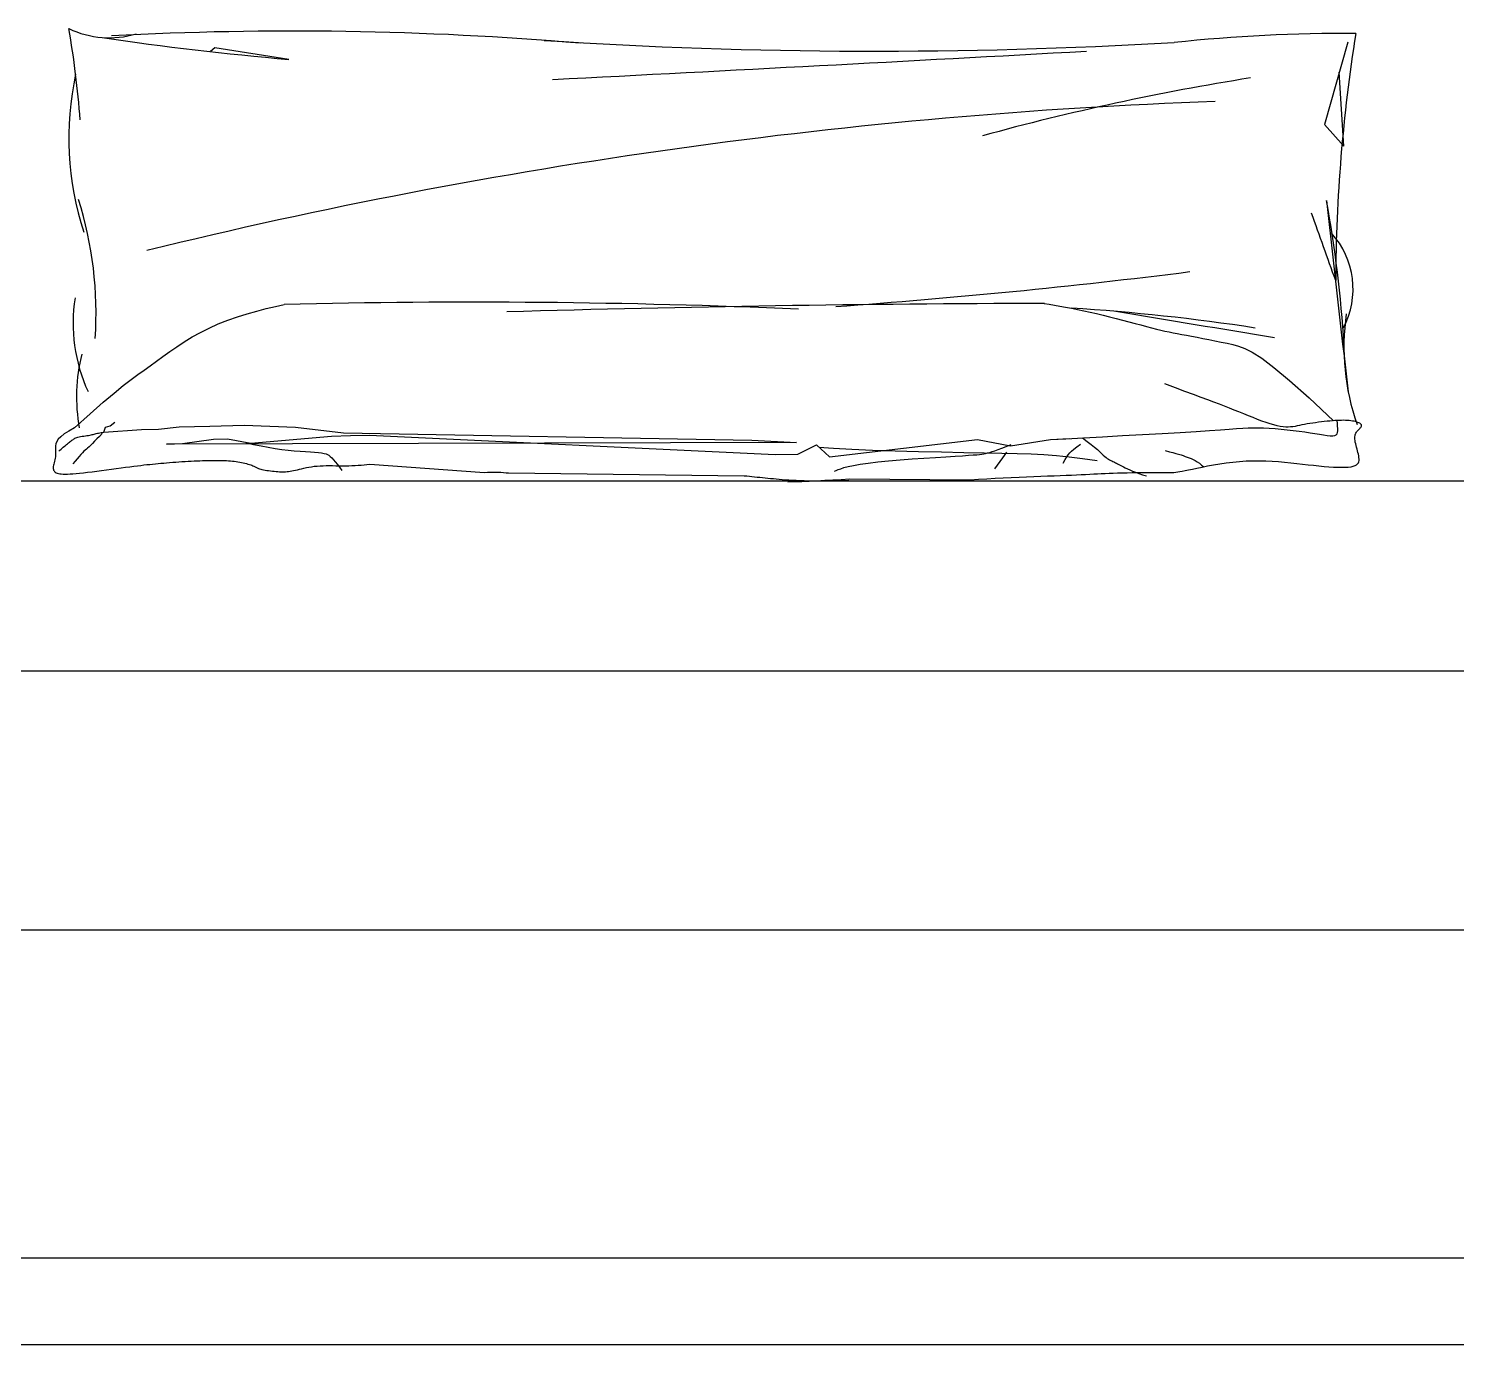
# Model space of a CAD drawing. Header units: inches. Extents: x 15.4 to 57.9, y 9.9 to 34.7.
# Drawn here: x 38.488 to 39.315, y 15.471 to 16.233 of the extents above; entities that cross this region are included whole.
import ezdxf

# ---------------------------------------------------------------- set-up
doc = ezdxf.new("R2010")
doc.units = ezdxf.units.IN
doc.header["$MEASUREMENT"] = 0
doc.layers.add('1', color=1, linetype='Continuous')
doc.layers.add('4', color=4, linetype='Continuous')

msp = doc.modelspace()

# ---------------------------------------------------------------- linework, layer by layer
at = {"layer": '1'}
for p, q in [((38.59596, 16.22211), (38.59332, 16.22)), ((38.63874, 16.21551), (38.59596, 16.22211)), ((39.25223, 16.22555), (39.23877, 16.17785)), ((39.25001, 16.16518), (39.24732, 16.20814)), ((39.23877, 16.17785), (39.25001, 16.16518)), ((38.63104, 16.07246), (38.63611, 16.07353)), ((39.07644, 16.07421), (39.07933, 16.07373)), ((39.07933, 16.07373), (39.08233, 16.07323)), ((39.08233, 16.07323), (39.08547, 16.07267)), ((39.08547, 16.07267), (39.08875, 16.07207)), ((38.59785, 16.0623), (38.60334, 16.06445)), ((38.60334, 16.06445), (38.60894, 16.06641)), ((38.60894, 16.06641), (38.61459, 16.06819)), ((38.61459, 16.06819), (38.62021, 16.06979)), ((38.62021, 16.06979), (38.62572, 16.07121)), ((38.62572, 16.07121), (38.63104, 16.07246)), ((39.08875, 16.07207), (39.09215, 16.07143)), ((39.09215, 16.07143), (39.09566, 16.07073)), ((39.09566, 16.07073), (39.09926, 16.06999)), ((39.09926, 16.06999), (39.10293, 16.0692)), ((39.10293, 16.0692), (39.10666, 16.06835)), ((39.10666, 16.06835), (39.11044, 16.06746)), ((39.11044, 16.06746), (39.11424, 16.06652)), ((39.11424, 16.06652), (39.11802, 16.06555)), ((39.11802, 16.06555), (39.12177, 16.06457)), ((39.12177, 16.06457), (39.12543, 16.06359)), ((38.58273, 16.05477), (38.58752, 16.05744)), ((38.58752, 16.05744), (38.59256, 16.05996)), ((38.59256, 16.05996), (38.59785, 16.0623)), ((39.12543, 16.06359), (39.12898, 16.06263)), ((39.12898, 16.06263), (39.13238, 16.06171)), ((39.13238, 16.06171), (39.1356, 16.06085)), ((39.1356, 16.06085), (39.13859, 16.06007)), ((39.13859, 16.06007), (39.14134, 16.05938)), ((39.14134, 16.05938), (39.1439, 16.05876)), ((39.1439, 16.05876), (39.14633, 16.05821)), ((39.14633, 16.05821), (39.14869, 16.0577)), ((39.14869, 16.0577), (39.15106, 16.05721)), ((39.15106, 16.05721), (39.15349, 16.05673)), ((39.15349, 16.05673), (39.15604, 16.05624)), ((39.15604, 16.05624), (39.15879, 16.05573)), ((38.56974, 16.04631), (38.57386, 16.04916)), ((38.57386, 16.04916), (38.57819, 16.052)), ((38.57819, 16.052), (38.58273, 16.05477)), ((39.15879, 16.05573), (39.16177, 16.05517)), ((39.16177, 16.05517), (39.16496, 16.05457)), ((39.16496, 16.05457), (39.16831, 16.05394)), ((39.16831, 16.05394), (39.17176, 16.05327)), ((39.17176, 16.05327), (39.17528, 16.05258)), ((39.17528, 16.05258), (39.1788, 16.05185)), ((39.1788, 16.05185), (39.18228, 16.0511)), ((39.18228, 16.0511), (39.18567, 16.05034)), ((39.18567, 16.05034), (39.189, 16.04948)), ((39.189, 16.04948), (39.19261, 16.04817)), ((39.19261, 16.04817), (39.19693, 16.04597)), ((38.55841, 16.03812), (38.56203, 16.04075)), ((38.56203, 16.04075), (38.5658, 16.04349)), ((38.5658, 16.04349), (38.56974, 16.04631)), ((39.19693, 16.04597), (39.20239, 16.04243)), ((39.20239, 16.04243), (39.20941, 16.03714)), ((38.54734, 16.03008), (38.55128, 16.033)), ((38.55128, 16.033), (38.5549, 16.0356)), ((38.5549, 16.0356), (38.55841, 16.03812)), ((39.20941, 16.03714), (39.21841, 16.02964)), ((38.53756, 16.0223), (38.54285, 16.02659)), ((38.54285, 16.02659), (38.54734, 16.03008)), ((39.1524, 16.02533), (39.14616, 16.02769)), ((39.15793, 16.02325), (39.1524, 16.02533)), ((39.16284, 16.02141), (39.15793, 16.02325)), ((39.21841, 16.02964), (39.22982, 16.01949)), ((38.52368, 16.0103), (38.53125, 16.01695)), ((38.53125, 16.01695), (38.53756, 16.0223)), ((39.16721, 16.01978), (39.16284, 16.02141)), ((39.17111, 16.01832), (39.16721, 16.01978)), ((39.17463, 16.017), (39.17111, 16.01832)), ((39.17784, 16.01579), (39.17463, 16.017)), ((39.18082, 16.01465), (39.17784, 16.01579)), ((39.18366, 16.01356), (39.18082, 16.01465)), ((39.22982, 16.01949), (39.24406, 16.00627)), ((38.51464, 16.00212), (38.52368, 16.0103)), ((39.18642, 16.01247), (39.18366, 16.01356)), ((39.18918, 16.01137), (39.18642, 16.01247)), ((39.19193, 16.01026), (39.18918, 16.01137)), ((39.19466, 16.00917), (39.19193, 16.01026)), ((39.19733, 16.0081), (39.19466, 16.00917)), ((39.19994, 16.00708), (39.19733, 16.0081)), ((39.20247, 16.00612), (39.19994, 16.00708)), ((39.24614, 16.00641), (39.24477, 16.00633)), ((39.24745, 16.00647), (39.24614, 16.00641)), ((39.24623, 16.00465), (39.24614, 16.00641)), ((39.24869, 16.0065), (39.24745, 16.00647)), ((39.24988, 16.00651), (39.24869, 16.0065)), ((39.25101, 16.00649), (39.24988, 16.00651)), ((39.25208, 16.00644), (39.25101, 16.00649)), ((39.2531, 16.00636), (39.25208, 16.00644)), ((38.50859, 15.99861), (38.50662, 15.99704)), ((38.51123, 16.0003), (38.50859, 15.99861)), ((38.51464, 16.00212), (38.51123, 16.0003)), ((38.52418, 15.99807), (38.52486, 15.99822)), ((38.52486, 15.99822), (38.52549, 15.99838)), ((38.52549, 15.99838), (38.52606, 15.99854)), ((38.52606, 15.99854), (38.52662, 15.9987)), ((38.52662, 15.9987), (38.52722, 15.99885)), ((38.52722, 15.99885), (38.52785, 15.99899)), ((38.52785, 15.99899), (38.52852, 15.99913)), ((38.52852, 15.99913), (38.52923, 15.99926)), ((38.53062, 15.99886), (38.52904, 15.99721)), ((38.52923, 15.99926), (38.52997, 15.99938)), ((38.52997, 15.99938), (38.53076, 15.99949)), ((38.53076, 15.99949), (38.53157, 15.99959)), ((38.53157, 15.99959), (38.53251, 16.00248)), ((38.53157, 15.99959), (38.55337, 16.00116)), ((38.53251, 16.00248), (38.53527, 16.00335)), ((38.53527, 16.00335), (38.53799, 16.00541)), ((38.55337, 16.00116), (38.56328, 16.00142)), ((38.56328, 16.00142), (38.57516, 16.00273)), ((38.57516, 16.00273), (38.59301, 16.0032)), ((38.59301, 16.0032), (38.61284, 16.00373)), ((38.61284, 16.00373), (38.64265, 16.00254)), ((38.64265, 16.00254), (38.67052, 15.99931)), ((38.67052, 15.99931), (38.907, 15.99502)), ((39.12173, 15.99767), (39.13336, 15.99831)), ((39.13336, 15.99831), (39.14462, 15.99894)), ((39.14462, 15.99894), (39.15509, 15.99955)), ((39.15509, 15.99955), (39.16435, 16.00011)), ((39.16435, 16.00011), (39.17209, 16.00061)), ((39.17209, 16.00061), (39.17842, 16.00106)), ((39.17842, 16.00106), (39.1836, 16.00144)), ((39.1836, 16.00144), (39.18785, 16.00174)), ((39.18785, 16.00174), (39.1914, 16.00198)), ((39.1914, 16.00198), (39.1945, 16.00214)), ((39.1945, 16.00214), (39.19738, 16.00222)), ((39.19738, 16.00222), (39.20027, 16.00222)), ((39.20027, 16.00222), (39.20336, 16.00213)), ((39.20488, 16.00525), (39.20247, 16.00612)), ((39.20336, 16.00213), (39.20665, 16.00197)), ((39.20718, 16.00447), (39.20488, 16.00525)), ((39.20665, 16.00197), (39.21008, 16.00173)), ((39.20933, 16.00382), (39.20718, 16.00447)), ((39.21131, 16.0033), (39.20933, 16.00382)), ((39.21008, 16.00173), (39.21358, 16.00144)), ((39.21312, 16.00293), (39.21131, 16.0033)), ((39.21478, 16.00269), (39.21312, 16.00293)), ((39.21358, 16.00144), (39.21712, 16.00109)), ((39.2163, 16.00258), (39.21478, 16.00269)), ((39.21773, 16.00258), (39.2163, 16.00258)), ((39.21712, 16.00109), (39.22062, 16.00069)), ((39.21908, 16.00266), (39.21773, 16.00258)), ((39.22039, 16.00281), (39.21908, 16.00266)), ((39.22167, 16.00303), (39.22039, 16.00281)), ((39.22062, 16.00069), (39.22403, 16.00026)), ((39.22297, 16.00328), (39.22167, 16.00303)), ((39.2243, 16.00356), (39.22297, 16.00328)), ((39.22403, 16.00026), (39.22729, 15.9998)), ((39.22569, 16.00385), (39.2243, 16.00356)), ((39.22716, 16.00413), (39.22569, 16.00385)), ((39.22871, 16.0044), (39.22716, 16.00413)), ((39.22729, 15.9998), (39.23037, 15.99932)), ((39.23031, 16.00466), (39.22871, 16.0044)), ((39.23196, 16.00491), (39.23031, 16.00466)), ((39.23037, 15.99932), (39.23322, 15.99884)), ((39.23363, 16.00515), (39.23196, 16.00491)), ((39.23322, 15.99884), (39.23584, 15.99841)), ((39.23532, 16.00538), (39.23363, 16.00515)), ((39.237, 16.00558), (39.23532, 16.00538)), ((39.23584, 15.99841), (39.2382, 15.99804)), ((39.23865, 16.00577), (39.237, 16.00558)), ((39.24027, 16.00594), (39.23865, 16.00577)), ((39.24184, 16.00609), (39.24027, 16.00594)), ((39.24334, 16.00622), (39.24184, 16.00609)), ((39.24477, 16.00633), (39.24334, 16.00622)), ((39.24472, 15.99778), (39.24554, 15.99816)), ((39.24554, 15.99816), (39.24607, 15.99874)), ((39.24607, 15.99874), (39.24636, 15.99952)), ((39.24634, 16.00307), (39.24623, 16.00465)), ((39.24644, 16.00169), (39.24634, 16.00307)), ((39.24636, 15.99952), (39.24646, 16.00051)), ((39.24646, 16.00051), (39.24644, 16.00169)), ((39.25407, 16.00625), (39.2531, 16.00636)), ((39.25499, 16.00611), (39.25407, 16.00625)), ((39.25586, 16.00595), (39.25499, 16.00611)), ((39.25667, 16.00575), (39.25586, 16.00595)), ((39.25642, 15.99763), (39.25657, 15.99819)), ((39.25657, 15.99819), (39.25676, 15.9987)), ((39.2574, 16.00554), (39.25667, 16.00575)), ((39.25676, 15.9987), (39.25699, 15.99917)), ((39.25699, 15.99917), (39.25725, 15.9996)), ((39.25725, 15.9996), (39.25754, 16)), ((39.25807, 16.0053), (39.2574, 16.00554)), ((39.25754, 16), (39.25786, 16.00038)), ((39.25786, 16.00038), (39.25819, 16.00074)), ((39.25866, 16.00505), (39.25807, 16.0053)), ((39.25819, 16.00074), (39.25853, 16.00109)), ((39.25853, 16.00109), (39.25887, 16.00144)), ((39.25916, 16.00479), (39.25866, 16.00505)), ((39.25887, 16.00144), (39.2592, 16.00177)), ((39.25957, 16.00451), (39.25916, 16.00479)), ((39.2592, 16.00177), (39.2595, 16.0021)), ((39.2595, 16.0021), (39.25976, 16.00242)), ((39.25988, 16.00422), (39.25957, 16.00451)), ((39.25976, 16.00242), (39.25997, 16.00273)), ((39.26009, 16.00393), (39.25988, 16.00422)), ((39.25997, 16.00273), (39.26012, 16.00304)), ((39.26019, 16.00364), (39.26009, 16.00393)), ((39.26012, 16.00304), (39.2602, 16.00334)), ((39.2602, 16.00334), (39.26019, 16.00364)), ((38.50355, 15.99173), (38.50352, 15.99059)), ((38.50352, 15.99059), (38.50359, 15.98949)), ((38.50379, 15.99294), (38.50355, 15.99173)), ((38.50431, 15.99422), (38.50379, 15.99294)), ((38.50522, 15.99558), (38.50431, 15.99422)), ((38.50662, 15.99704), (38.50522, 15.99558)), ((38.50614, 15.98927), (38.5068, 15.98986)), ((38.5068, 15.98986), (38.50745, 15.99042)), ((38.50745, 15.99042), (38.50809, 15.99097)), ((38.50809, 15.99097), (38.50871, 15.9915)), ((38.50871, 15.9915), (38.50933, 15.99201)), ((38.50933, 15.99201), (38.50993, 15.9925)), ((38.50993, 15.9925), (38.51052, 15.99297)), ((38.51052, 15.99297), (38.51109, 15.99342)), ((38.51109, 15.99342), (38.51164, 15.99384)), ((38.51164, 15.99384), (38.51216, 15.99424)), ((38.51216, 15.99424), (38.51266, 15.99461)), ((38.51266, 15.99461), (38.51313, 15.99496)), ((38.51313, 15.99496), (38.51358, 15.99528)), ((38.51358, 15.99528), (38.51401, 15.99558)), ((38.51401, 15.99558), (38.51441, 15.99585)), ((38.51441, 15.99585), (38.51484, 15.9961)), ((38.51484, 15.9961), (38.51534, 15.99633)), ((38.51534, 15.99633), (38.51592, 15.99655)), ((38.51592, 15.99655), (38.51657, 15.99675)), ((38.51657, 15.99675), (38.5173, 15.99693)), ((38.5173, 15.99693), (38.5181, 15.9971)), ((38.5181, 15.9971), (38.51898, 15.99725)), ((38.51898, 15.99725), (38.51993, 15.99739)), ((38.51993, 15.99739), (38.5209, 15.99751)), ((38.52152, 15.98989), (38.52085, 15.9893)), ((38.5209, 15.99751), (38.5218, 15.99765)), ((38.52222, 15.99048), (38.52152, 15.98989)), ((38.5218, 15.99765), (38.52265, 15.99778)), ((38.52304, 15.99122), (38.52222, 15.99048)), ((38.52265, 15.99778), (38.52344, 15.99793)), ((38.52399, 15.99211), (38.52304, 15.99122)), ((38.52344, 15.99793), (38.52418, 15.99807)), ((38.52506, 15.99316), (38.52399, 15.99211)), ((38.52626, 15.99435), (38.52506, 15.99316)), ((38.52759, 15.9957), (38.52626, 15.99435)), ((38.52904, 15.99721), (38.52759, 15.9957)), ((38.93283, 15.99372), (38.56788, 15.99262)), ((38.56788, 15.99262), (38.57718, 15.99317)), ((38.57718, 15.99317), (38.59516, 15.99558)), ((38.59516, 15.99558), (38.60319, 15.99579)), ((38.60319, 15.99579), (38.61668, 15.99335)), ((38.61381, 15.99361), (38.61831, 15.9926)), ((38.61668, 15.99335), (38.6634, 15.99739)), ((38.61831, 15.9926), (38.62265, 15.9917)), ((38.62265, 15.9917), (38.62682, 15.99091)), ((38.62682, 15.99091), (38.63084, 15.99024)), ((38.63084, 15.99024), (38.6347, 15.98968)), ((38.6634, 15.99739), (38.67444, 15.99768)), ((38.67444, 15.99768), (38.68548, 15.99798)), ((38.68548, 15.99798), (38.68548, 15.99798)), ((38.68548, 15.99798), (38.92057, 15.98663)), ((38.907, 15.99502), (38.93283, 15.99372)), ((38.93361, 15.98698), (38.94452, 15.99229)), ((38.94452, 15.99229), (38.95197, 15.98544)), ((38.95434, 15.9902), (38.94578, 15.99086)), ((38.95197, 15.98544), (39.03769, 15.99533)), ((38.96492, 15.98963), (38.95434, 15.9902)), ((39.03769, 15.99533), (39.05686, 15.99183)), ((39.04973, 15.98954), (39.0519, 15.99035)), ((39.0519, 15.99035), (39.05441, 15.99132)), ((39.05441, 15.99132), (39.0573, 15.99249)), ((39.05686, 15.99183), (39.08008, 15.99536)), ((39.08008, 15.99536), (39.09079, 15.99599)), ((39.08008, 15.99536), (39.08892, 15.99587)), ((39.08892, 15.99587), (39.09909, 15.99644)), ((39.09353, 15.98981), (39.09522, 15.99112)), ((39.09522, 15.99112), (39.09741, 15.99276)), ((39.0985, 15.99636), (39.1013, 15.99433)), ((39.09909, 15.99644), (39.11017, 15.99704)), ((39.1013, 15.99433), (39.10363, 15.99253)), ((39.10363, 15.99253), (39.10558, 15.99094)), ((39.10558, 15.99094), (39.10719, 15.98955)), ((39.11017, 15.99704), (39.12173, 15.99767)), ((39.2382, 15.99804), (39.24028, 15.99776)), ((39.24028, 15.99776), (39.24208, 15.99761)), ((39.24208, 15.99761), (39.24356, 15.9976)), ((39.24356, 15.9976), (39.24472, 15.99778)), ((39.25631, 15.99632), (39.25634, 15.99701)), ((39.25634, 15.99557), (39.25631, 15.99632)), ((39.25634, 15.99701), (39.25642, 15.99763)), ((39.25645, 15.99474), (39.25634, 15.99557)), ((39.25661, 15.99385), (39.25645, 15.99474)), ((39.25682, 15.9929), (39.25661, 15.99385)), ((39.25707, 15.99192), (39.25682, 15.9929)), ((39.25733, 15.9909), (39.25707, 15.99192)), ((39.25761, 15.98988), (39.25733, 15.9909)), ((39.25789, 15.98885), (39.25761, 15.98988)), ((38.50277, 15.98197), (38.50259, 15.9812)), ((38.50297, 15.98278), (38.50277, 15.98197)), ((38.50316, 15.98363), (38.50297, 15.98278)), ((38.50335, 15.98452), (38.50316, 15.98363)), ((38.50351, 15.98545), (38.50335, 15.98452)), ((38.50362, 15.98642), (38.50351, 15.98545)), ((38.50359, 15.98949), (38.50367, 15.98844)), ((38.50368, 15.98741), (38.50362, 15.98642)), ((38.50367, 15.98844), (38.50368, 15.98741)), ((38.50547, 15.98867), (38.50614, 15.98927)), ((38.51491, 15.9829), (38.51361, 15.98134)), ((38.51612, 15.98431), (38.51491, 15.9829)), ((38.51725, 15.98559), (38.51612, 15.98431)), ((38.51828, 15.98672), (38.51725, 15.98559)), ((38.51922, 15.98772), (38.51828, 15.98672)), ((38.52008, 15.98858), (38.51922, 15.98772)), ((38.52085, 15.9893), (38.52008, 15.98858)), ((38.56302, 15.98148), (38.56464, 15.98163)), ((38.56464, 15.98163), (38.56629, 15.98177)), ((38.56629, 15.98177), (38.56799, 15.98191)), ((38.56799, 15.98191), (38.56972, 15.98205)), ((38.56972, 15.98205), (38.57148, 15.98219)), ((38.57148, 15.98219), (38.57326, 15.98233)), ((38.57326, 15.98233), (38.57505, 15.98246)), ((38.57505, 15.98246), (38.57684, 15.98259)), ((38.57684, 15.98259), (38.57862, 15.9827)), ((38.57862, 15.9827), (38.58039, 15.98281)), ((38.58039, 15.98281), (38.58213, 15.98292)), ((38.58213, 15.98292), (38.58385, 15.98301)), ((38.58385, 15.98301), (38.58554, 15.98309)), ((38.58554, 15.98309), (38.5872, 15.98315)), ((38.5872, 15.98315), (38.58881, 15.98321)), ((38.58881, 15.98321), (38.5904, 15.98326)), ((38.5904, 15.98326), (38.59194, 15.98329)), ((38.59194, 15.98329), (38.59344, 15.98332)), ((38.59344, 15.98332), (38.5949, 15.98333)), ((38.5949, 15.98333), (38.59631, 15.98334)), ((38.59631, 15.98334), (38.59767, 15.98333)), ((38.59767, 15.98333), (38.59899, 15.98331)), ((38.59899, 15.98331), (38.60026, 15.98328)), ((38.60026, 15.98328), (38.60149, 15.98323)), ((38.60149, 15.98323), (38.60268, 15.98317)), ((38.60268, 15.98317), (38.60384, 15.9831)), ((38.60384, 15.9831), (38.60497, 15.98301)), ((38.60497, 15.98301), (38.60607, 15.9829)), ((38.60607, 15.9829), (38.60716, 15.98278)), ((38.60716, 15.98278), (38.60822, 15.98264)), ((38.60822, 15.98264), (38.60927, 15.98248)), ((38.60927, 15.98248), (38.61031, 15.9823)), ((38.61031, 15.9823), (38.61134, 15.9821)), ((38.61134, 15.9821), (38.61233, 15.98189)), ((38.61233, 15.98189), (38.6133, 15.98166)), ((38.6133, 15.98166), (38.61422, 15.98143)), ((38.6347, 15.98968), (38.6384, 15.98924)), ((38.6384, 15.98924), (38.64194, 15.98892)), ((38.64194, 15.98892), (38.64531, 15.98871)), ((38.64531, 15.98871), (38.64845, 15.98854)), ((38.64845, 15.98854), (38.65125, 15.98836)), ((38.65125, 15.98836), (38.65373, 15.98814)), ((38.65373, 15.98814), (38.65587, 15.98791)), ((38.65587, 15.98791), (38.65769, 15.98765)), ((38.65769, 15.98765), (38.65918, 15.98737)), ((38.65918, 15.98737), (38.66034, 15.98706)), ((38.66034, 15.98706), (38.66117, 15.98673)), ((38.66117, 15.98673), (38.66189, 15.98629)), ((38.66189, 15.98629), (38.66269, 15.98564)), ((38.66269, 15.98564), (38.6636, 15.98479)), ((38.6636, 15.98479), (38.66459, 15.98373)), ((38.66459, 15.98373), (38.66568, 15.98247)), ((38.66568, 15.98247), (38.66687, 15.98101)), ((38.92057, 15.98663), (38.93361, 15.98698)), ((38.97699, 15.98912), (38.96492, 15.98963)), ((38.96971, 15.98113), (38.97438, 15.9818)), ((38.97438, 15.9818), (38.97993, 15.98244)), ((38.99003, 15.98869), (38.97699, 15.98912)), ((38.97993, 15.98244), (38.98619, 15.98304)), ((38.98619, 15.98304), (38.99291, 15.9836)), ((39.00353, 15.98832), (38.99003, 15.98869)), ((38.99291, 15.9836), (38.99983, 15.98413)), ((38.99983, 15.98413), (39.00672, 15.98461)), ((39.01696, 15.988), (39.00353, 15.98832)), ((39.00672, 15.98461), (39.01333, 15.98504)), ((39.01333, 15.98504), (39.01941, 15.98542)), ((39.0298, 15.98773), (39.01696, 15.988)), ((39.01941, 15.98542), (39.02471, 15.98575)), ((39.02471, 15.98575), (39.02905, 15.98602)), ((39.02905, 15.98602), (39.03251, 15.98625)), ((39.04154, 15.98751), (39.0298, 15.98773)), ((39.03251, 15.98625), (39.03523, 15.98644)), ((39.03523, 15.98644), (39.03733, 15.98661)), ((39.03733, 15.98661), (39.03897, 15.98678)), ((39.03897, 15.98678), (39.04027, 15.98695)), ((39.04027, 15.98695), (39.04139, 15.98715)), ((39.04139, 15.98715), (39.04244, 15.98737)), ((39.05179, 15.98731), (39.04154, 15.98751)), ((39.04244, 15.98737), (39.04356, 15.98763)), ((39.04356, 15.98763), (39.04481, 15.98796)), ((39.04481, 15.98796), (39.04622, 15.98837)), ((39.04622, 15.98837), (39.04785, 15.98889)), ((39.04774, 15.97834), (39.05234, 15.98482)), ((39.04785, 15.98889), (39.04973, 15.98954)), ((39.06075, 15.98711), (39.05179, 15.98731)), ((39.05234, 15.98482), (39.05464, 15.98805)), ((39.06879, 15.98684), (39.06075, 15.98711)), ((39.07623, 15.98648), (39.06879, 15.98684)), ((39.08344, 15.98596), (39.07623, 15.98648)), ((39.09075, 15.98524), (39.08344, 15.98596)), ((39.08737, 15.98178), (39.08851, 15.98378)), ((39.08851, 15.98378), (39.08945, 15.98535)), ((39.08945, 15.98535), (39.0903, 15.98661)), ((39.0903, 15.98661), (39.09119, 15.98768)), ((39.09852, 15.98427), (39.09075, 15.98524)), ((39.09119, 15.98768), (39.09222, 15.98871)), ((39.09222, 15.98871), (39.09353, 15.98981)), ((39.10708, 15.98301), (39.09852, 15.98427)), ((39.10719, 15.98955), (39.10852, 15.98835)), ((39.10852, 15.98835), (39.10962, 15.98731)), ((39.10962, 15.98731), (39.11056, 15.98641)), ((39.11056, 15.98641), (39.1114, 15.98566)), ((39.1114, 15.98566), (39.11218, 15.98501)), ((39.11218, 15.98501), (39.11291, 15.98447)), ((39.11291, 15.98447), (39.1136, 15.98402)), ((39.1136, 15.98402), (39.11425, 15.98363)), ((39.11425, 15.98363), (39.11488, 15.9833)), ((39.11488, 15.9833), (39.11548, 15.98301)), ((39.11548, 15.98301), (39.11605, 15.98274)), ((39.11605, 15.98274), (39.11661, 15.98249)), ((39.11661, 15.98249), (39.11716, 15.98222)), ((39.11716, 15.98222), (39.11772, 15.98195)), ((39.11772, 15.98195), (39.1183, 15.98165)), ((39.1183, 15.98165), (39.11892, 15.98133)), ((39.14651, 15.98897), (39.14887, 15.98835)), ((39.14887, 15.98835), (39.15092, 15.98781)), ((39.15092, 15.98781), (39.15269, 15.98732)), ((39.15269, 15.98732), (39.15425, 15.98687)), ((39.15425, 15.98687), (39.15563, 15.98645)), ((39.15563, 15.98645), (39.15688, 15.98605)), ((39.15688, 15.98605), (39.15805, 15.98564)), ((39.15805, 15.98564), (39.15919, 15.98524)), ((39.15919, 15.98524), (39.16033, 15.9848)), ((39.16033, 15.9848), (39.16148, 15.98433)), ((39.16148, 15.98433), (39.16265, 15.98379)), ((39.16265, 15.98379), (39.16384, 15.98317)), ((39.16384, 15.98317), (39.16504, 15.98246)), ((39.16504, 15.98246), (39.16627, 15.98162)), ((39.16627, 15.98162), (39.16752, 15.98064)), ((39.17803, 15.98131), (39.18176, 15.98186)), ((39.18176, 15.98186), (39.18558, 15.98234)), ((39.18558, 15.98234), (39.18945, 15.98272)), ((39.18945, 15.98272), (39.19333, 15.98299)), ((39.19333, 15.98299), (39.19717, 15.98312)), ((39.19717, 15.98312), (39.20098, 15.98313)), ((39.20098, 15.98313), (39.20473, 15.98304)), ((39.20473, 15.98304), (39.20844, 15.98285)), ((39.20844, 15.98285), (39.21209, 15.9826)), ((39.21209, 15.9826), (39.21567, 15.98228)), ((39.21567, 15.98228), (39.21919, 15.98193)), ((39.21919, 15.98193), (39.22263, 15.98155)), ((39.25815, 15.98783), (39.25789, 15.98885)), ((39.25792, 15.98128), (39.25836, 15.98188)), ((39.25839, 15.98684), (39.25815, 15.98783)), ((39.25836, 15.98188), (39.25864, 15.98256)), ((39.25858, 15.98588), (39.25839, 15.98684)), ((39.25873, 15.98496), (39.25858, 15.98588)), ((39.25864, 15.98256), (39.25878, 15.9833)), ((39.2588, 15.9841), (39.25873, 15.98496)), ((39.25878, 15.9833), (39.2588, 15.9841)), ((38.50233, 15.97981), (38.50227, 15.97919)), ((38.50227, 15.97919), (38.50228, 15.97861)), ((38.50228, 15.97861), (38.50236, 15.97809)), ((38.50243, 15.98048), (38.50233, 15.97981)), ((38.50236, 15.97809), (38.50252, 15.97762)), ((38.50259, 15.9812), (38.50243, 15.98048)), ((38.50252, 15.97762), (38.50275, 15.97719)), ((38.50275, 15.97719), (38.50306, 15.97682)), ((38.50306, 15.97682), (38.50346, 15.97648)), ((38.50346, 15.97648), (38.50396, 15.9762)), ((38.50396, 15.9762), (38.50455, 15.97595)), ((38.50455, 15.97595), (38.50524, 15.97575)), ((38.50524, 15.97575), (38.50605, 15.9756)), ((38.50605, 15.9756), (38.50697, 15.97548)), ((38.50697, 15.97548), (38.50802, 15.97541)), ((38.50802, 15.97541), (38.50921, 15.97538)), ((38.50921, 15.97538), (38.51055, 15.9754)), ((38.51055, 15.9754), (38.51204, 15.97546)), ((38.51204, 15.97546), (38.5137, 15.97556)), ((38.5137, 15.97556), (38.51554, 15.97571)), ((38.51554, 15.97571), (38.51757, 15.9759)), ((38.51757, 15.9759), (38.51979, 15.97614)), ((38.51979, 15.97614), (38.52221, 15.97642)), ((38.52221, 15.97642), (38.5248, 15.97674)), ((38.5248, 15.97674), (38.52752, 15.97709)), ((38.52752, 15.97709), (38.53032, 15.97745)), ((38.53032, 15.97745), (38.53316, 15.97784)), ((38.53316, 15.97784), (38.53602, 15.97822)), ((38.53602, 15.97822), (38.53883, 15.97861)), ((38.53883, 15.97861), (38.54157, 15.97898)), ((38.54157, 15.97898), (38.54419, 15.97933)), ((38.54419, 15.97933), (38.54666, 15.97966)), ((38.54666, 15.97966), (38.54894, 15.97995)), ((38.54894, 15.97995), (38.55104, 15.98022)), ((38.55104, 15.98022), (38.553, 15.98045)), ((38.553, 15.98045), (38.55484, 15.98066)), ((38.55484, 15.98066), (38.55657, 15.98085)), ((38.55657, 15.98085), (38.55823, 15.98103)), ((38.55823, 15.98103), (38.55985, 15.98119)), ((38.55985, 15.98119), (38.56143, 15.98134)), ((38.56143, 15.98134), (38.56302, 15.98148)), ((38.61422, 15.98143), (38.6151, 15.98119)), ((38.6151, 15.98119), (38.61591, 15.98095)), ((38.61591, 15.98095), (38.61666, 15.98071)), ((38.61666, 15.98071), (38.61734, 15.98047)), ((38.61734, 15.98047), (38.61793, 15.98023)), ((38.61793, 15.98023), (38.61844, 15.98)), ((38.61844, 15.98), (38.61889, 15.97978)), ((38.61889, 15.97978), (38.61928, 15.97956)), ((38.61928, 15.97956), (38.61965, 15.97935)), ((38.61965, 15.97935), (38.62001, 15.97915)), ((38.62001, 15.97915), (38.62039, 15.97895)), ((38.62039, 15.97895), (38.6208, 15.97876)), ((38.6208, 15.97876), (38.62127, 15.97857)), ((38.62127, 15.97857), (38.62181, 15.97838)), ((38.62181, 15.97838), (38.62245, 15.9782)), ((38.62245, 15.9782), (38.62321, 15.97802)), ((38.62321, 15.97802), (38.62407, 15.97785)), ((38.62407, 15.97785), (38.62501, 15.97768)), ((38.62501, 15.97768), (38.62601, 15.97752)), ((38.62601, 15.97752), (38.62707, 15.97737)), ((38.62707, 15.97737), (38.62815, 15.97723)), ((38.62815, 15.97723), (38.62924, 15.97711)), ((38.62924, 15.97711), (38.63033, 15.97699)), ((38.63033, 15.97699), (38.63139, 15.97689)), ((38.63139, 15.97689), (38.63242, 15.97681)), ((38.63242, 15.97681), (38.63338, 15.97675)), ((38.63338, 15.97675), (38.6343, 15.97671)), ((38.6343, 15.97671), (38.63519, 15.97669)), ((38.63519, 15.97669), (38.63605, 15.97669)), ((38.63605, 15.97669), (38.6369, 15.97672)), ((38.6369, 15.97672), (38.63776, 15.97679)), ((38.63776, 15.97679), (38.63864, 15.97688)), ((38.63864, 15.97688), (38.63954, 15.97701)), ((38.63954, 15.97701), (38.64049, 15.97718)), ((38.64049, 15.97718), (38.6415, 15.97738)), ((38.6415, 15.97738), (38.64257, 15.97763)), ((38.64257, 15.97763), (38.64371, 15.9779)), ((38.64371, 15.9779), (38.64491, 15.9782)), ((38.64491, 15.9782), (38.64618, 15.97851)), ((38.64618, 15.97851), (38.64752, 15.97882)), ((38.64752, 15.97882), (38.64892, 15.97913)), ((38.64892, 15.97913), (38.65038, 15.97941)), ((38.65038, 15.97941), (38.65191, 15.97967)), ((38.65191, 15.97967), (38.6535, 15.97989)), ((38.6535, 15.97989), (38.65516, 15.98006)), ((38.65516, 15.98006), (38.65687, 15.98018)), ((38.65687, 15.98018), (38.65863, 15.98024)), ((38.65863, 15.98024), (38.66044, 15.98027)), ((38.66044, 15.98027), (38.66228, 15.98027)), ((38.66228, 15.98027), (38.66414, 15.98026)), ((38.66414, 15.98026), (38.66602, 15.98023)), ((38.66602, 15.98023), (38.66791, 15.9802)), ((38.66687, 15.98101), (38.66814, 15.97934)), ((38.66791, 15.9802), (38.66979, 15.98018)), ((38.66814, 15.97934), (38.66952, 15.97746)), ((38.66979, 15.98018), (38.67166, 15.98018)), ((38.67166, 15.98018), (38.67351, 15.98022)), ((38.67351, 15.98022), (38.67533, 15.98028)), ((38.67533, 15.98028), (38.67712, 15.98038)), ((38.67712, 15.98038), (38.67888, 15.9805)), ((38.67888, 15.9805), (38.68062, 15.98064)), ((38.68062, 15.98064), (38.68233, 15.98078)), ((38.68233, 15.98078), (38.68401, 15.98092)), ((38.68401, 15.98092), (38.68567, 15.98106)), ((38.68567, 15.98106), (38.75215, 15.97638)), ((38.75215, 15.97638), (38.75377, 15.97647)), ((38.75377, 15.97647), (38.75537, 15.97653)), ((38.75537, 15.97653), (38.75694, 15.97655)), ((38.75694, 15.97655), (38.7585, 15.97654)), ((38.7585, 15.97654), (38.76005, 15.97649)), ((38.76005, 15.97649), (38.76158, 15.97642)), ((38.76158, 15.97642), (38.7631, 15.97632)), ((38.7631, 15.97632), (38.76462, 15.9762)), ((38.76462, 15.9762), (38.76612, 15.97607)), ((38.76612, 15.97607), (38.90258, 15.97446)), ((38.90258, 15.97446), (38.90407, 15.97431)), ((38.90407, 15.97431), (38.90557, 15.97415)), ((38.90557, 15.97415), (38.90706, 15.97399)), ((38.90706, 15.97399), (38.90856, 15.97383)), ((38.90856, 15.97383), (38.91006, 15.97368)), ((38.91006, 15.97368), (38.91158, 15.97352)), ((38.91158, 15.97352), (38.91311, 15.97336)), ((38.91311, 15.97336), (38.91467, 15.9732)), ((38.95484, 15.97712), (38.9558, 15.9775)), ((38.9558, 15.9775), (38.95697, 15.97797)), ((38.95697, 15.97797), (38.95846, 15.97852)), ((38.95846, 15.97852), (38.96037, 15.97913)), ((38.96037, 15.97913), (38.96282, 15.97978)), ((38.96282, 15.97978), (38.9659, 15.98045)), ((38.9659, 15.98045), (38.96971, 15.98113)), ((39.05267, 15.9732), (39.05728, 15.97343)), ((39.05728, 15.97343), (39.06178, 15.97364)), ((39.06178, 15.97364), (39.06615, 15.97383)), ((39.06615, 15.97383), (39.07038, 15.974)), ((39.07038, 15.974), (39.07446, 15.97415)), ((39.07446, 15.97415), (39.07837, 15.9743)), ((39.07837, 15.9743), (39.08211, 15.97443)), ((39.08211, 15.97443), (39.08567, 15.97456)), ((39.08567, 15.97456), (39.08903, 15.97468)), ((39.08903, 15.97468), (39.09218, 15.97481)), ((39.09218, 15.97481), (39.09512, 15.97493)), ((39.09512, 15.97493), (39.09784, 15.97505)), ((39.09784, 15.97505), (39.10037, 15.97518)), ((39.10037, 15.97518), (39.10276, 15.97531)), ((39.10276, 15.97531), (39.10504, 15.97544)), ((39.10504, 15.97544), (39.10726, 15.97556)), ((39.10726, 15.97556), (39.10946, 15.97568)), ((39.10946, 15.97568), (39.11169, 15.97579)), ((39.11169, 15.97579), (39.11398, 15.97589)), ((39.11398, 15.97589), (39.11637, 15.97598)), ((39.11637, 15.97598), (39.11891, 15.97606)), ((39.11891, 15.97606), (39.12162, 15.97612)), ((39.11892, 15.98133), (39.11961, 15.98097)), ((39.11961, 15.98097), (39.12037, 15.98057)), ((39.12037, 15.98057), (39.12124, 15.98013)), ((39.12124, 15.98013), (39.12222, 15.97962)), ((39.12162, 15.97612), (39.12447, 15.97617)), ((39.12222, 15.97962), (39.12333, 15.97907)), ((39.12333, 15.97907), (39.12459, 15.97845)), ((39.12447, 15.97617), (39.12741, 15.97621)), ((39.12459, 15.97845), (39.126, 15.9778)), ((39.126, 15.9778), (39.12757, 15.97712)), ((39.12741, 15.97621), (39.13037, 15.97623)), ((39.12757, 15.97712), (39.12931, 15.97643)), ((39.12931, 15.97643), (39.13123, 15.97572)), ((39.13037, 15.97623), (39.13332, 15.97625)), ((39.13123, 15.97572), (39.13333, 15.97502)), ((39.13332, 15.97625), (39.13619, 15.97626)), ((39.13333, 15.97502), (39.13563, 15.97432)), ((39.13619, 15.97626), (39.13893, 15.97627)), ((39.13893, 15.97627), (39.14149, 15.97627)), ((39.14149, 15.97627), (39.14382, 15.97627)), ((39.14382, 15.97627), (39.14587, 15.97627)), ((39.14587, 15.97627), (39.14759, 15.97628)), ((39.14759, 15.97628), (39.14906, 15.97629)), ((39.14906, 15.97629), (39.15033, 15.97632)), ((39.15033, 15.97632), (39.15148, 15.97638)), ((39.15148, 15.97638), (39.15258, 15.97647)), ((39.15258, 15.97647), (39.15371, 15.97661)), ((39.15371, 15.97661), (39.15493, 15.97681)), ((39.15493, 15.97681), (39.15631, 15.97706)), ((39.15631, 15.97706), (39.15794, 15.97739)), ((39.15794, 15.97739), (39.15989, 15.9778)), ((39.15989, 15.9778), (39.16219, 15.9783)), ((39.16219, 15.9783), (39.16484, 15.97886)), ((39.16484, 15.97886), (39.16779, 15.97946)), ((39.16752, 15.98064), (39.1688, 15.97951)), ((39.16779, 15.97946), (39.171, 15.98009)), ((39.171, 15.98009), (39.17443, 15.98071)), ((39.17443, 15.98071), (39.17803, 15.98131)), ((39.22263, 15.98155), (39.226, 15.98117)), ((39.226, 15.98117), (39.22928, 15.9808)), ((39.22928, 15.9808), (39.23246, 15.98046)), ((39.23246, 15.98046), (39.23554, 15.98014)), ((39.23554, 15.98014), (39.2385, 15.97987)), ((39.2385, 15.97987), (39.2413, 15.97965)), ((39.2413, 15.97965), (39.24395, 15.97948)), ((39.24395, 15.97948), (39.24642, 15.97936)), ((39.24642, 15.97936), (39.24868, 15.97932)), ((39.24868, 15.97932), (39.25074, 15.97934)), ((39.25074, 15.97934), (39.25255, 15.97945)), ((39.25255, 15.97945), (39.25412, 15.97964)), ((39.25412, 15.97964), (39.25542, 15.97992)), ((39.25542, 15.97992), (39.25647, 15.98029)), ((39.25647, 15.98029), (39.2573, 15.98075)), ((39.2573, 15.98075), (39.25792, 15.98128)), ((38.45866, 15.97146), (40.13503, 15.97146)), ((38.91467, 15.9732), (38.91624, 15.97305)), ((38.91624, 15.97305), (38.91785, 15.97289)), ((38.91785, 15.97289), (38.91948, 15.97274)), ((38.91948, 15.97274), (38.92116, 15.97258)), ((38.92116, 15.97258), (38.92287, 15.97243)), ((38.92287, 15.97243), (38.92464, 15.97228)), ((38.92464, 15.97228), (38.92648, 15.97214)), ((38.92648, 15.97214), (38.92841, 15.972)), ((38.92779, 15.97087), (38.93181, 15.971)), ((38.92841, 15.972), (38.93044, 15.97188)), ((38.93044, 15.97188), (38.93259, 15.97177)), ((38.93181, 15.971), (38.93598, 15.97116)), ((38.93259, 15.97177), (38.93487, 15.97167)), ((38.93487, 15.97167), (38.9373, 15.97159)), ((38.93598, 15.97116), (38.94029, 15.97135)), ((38.9373, 15.97159), (38.9399, 15.97153)), ((38.9399, 15.97153), (38.94269, 15.9715)), ((38.94029, 15.97135), (38.94473, 15.97155)), ((38.94269, 15.9715), (38.94566, 15.97149)), ((38.94473, 15.97155), (38.9493, 15.97178)), ((38.94566, 15.97149), (38.94883, 15.9715)), ((38.94883, 15.9715), (38.95218, 15.97154)), ((38.9493, 15.97178), (38.95397, 15.97203)), ((38.95218, 15.97154), (38.95571, 15.97161)), ((38.95397, 15.97203), (38.95873, 15.97229)), ((38.95571, 15.97161), (38.95941, 15.9717)), ((38.95873, 15.97229), (38.96353, 15.97257)), ((38.95941, 15.9717), (38.96327, 15.97181)), ((38.96353, 15.97257), (39.03352, 15.97214)), ((39.03352, 15.97214), (39.03836, 15.97241)), ((39.03836, 15.97241), (39.04318, 15.97269)), ((39.04318, 15.97269), (39.04796, 15.97295)), ((39.04796, 15.97295), (39.05267, 15.9732)), ((38.29685, 15.86146), (40.29685, 15.86146)), ((38.29685, 15.71146), (40.29685, 15.71146)), ((40.18473, 15.52146), (38.40896, 15.52146))]:
    msp.add_line(p, q, dxfattribs=at)
for centre, radius, start, end in [((38.53475, 16.28201), 0.05401, 244.31972, 286.83827), ((37.94503, 16.13587), 0.57464, 4.45509, 9.76542), ((38.64134, 14.27611), 1.95578, 85.12277, 93.08754), ((39.25292, 15.25933), 0.97123, 89.76669, 95.98117), ((40.17677, 16.08366), 0.93155, 170.92749, 179.76621), ((38.78879, 17.96694), 1.75785, 261.55368, 265.1034), ((38.97897, 19.20277), 2.9825, 266.30367, 273.32045), ((34.66049, 97.09339), 80.99494, 272.9235546, 273.1427183), ((38.68657, 16.17007), 0.17525, 167.8356, 198.15089), ((39.42555, 14.76513), 1.45785, 99.06666, 105.31005), ((39.2867, 13.13125), 3.06189, 92.08358, 103.79556), ((38.30547, 16.06824), 0.22162, 356.29636, 17.35815), ((38.57073, 16.01034), 0.68046, 3.37299, 10.45622), ((52.89106, 17.63025), 13.73294, 186.255689, 186.721065), ((22.18436, 9.97941), 18.1213, 19.698164, 19.829105), ((39.20708, 16.0825), 0.04822, 332.17867, 42.27081), ((38.67999, 19.92658), 3.86401, 274.09015, 277.1467), ((38.6086, 16.06281), 0.09483, 171.12341, 204.7091), ((38.74607, 11.69697), 4.37794, 87.53957, 91.43922), ((39.10623, 4.30176), 11.77249, 90.144957, 91.660628), ((39.0188, 14.89297), 1.18074, 81.23976, 86.4381), ((23.0913, -80.35875), 97.75104, 80.5090034, 80.5635545), ((39.3859, 16.04891), 0.13589, 171.88034, 199.21533), ((38.61664, 16.02003), 0.10088, 165.75487, 190.24582)]:
    msp.add_arc(centre, radius, start, end, dxfattribs=at)
at = {"layer": '4'}
msp.add_line((37.25443, 15.47146), (57.58063, 15.47146), dxfattribs=at)

doc.saveas('drawing.dxf')
